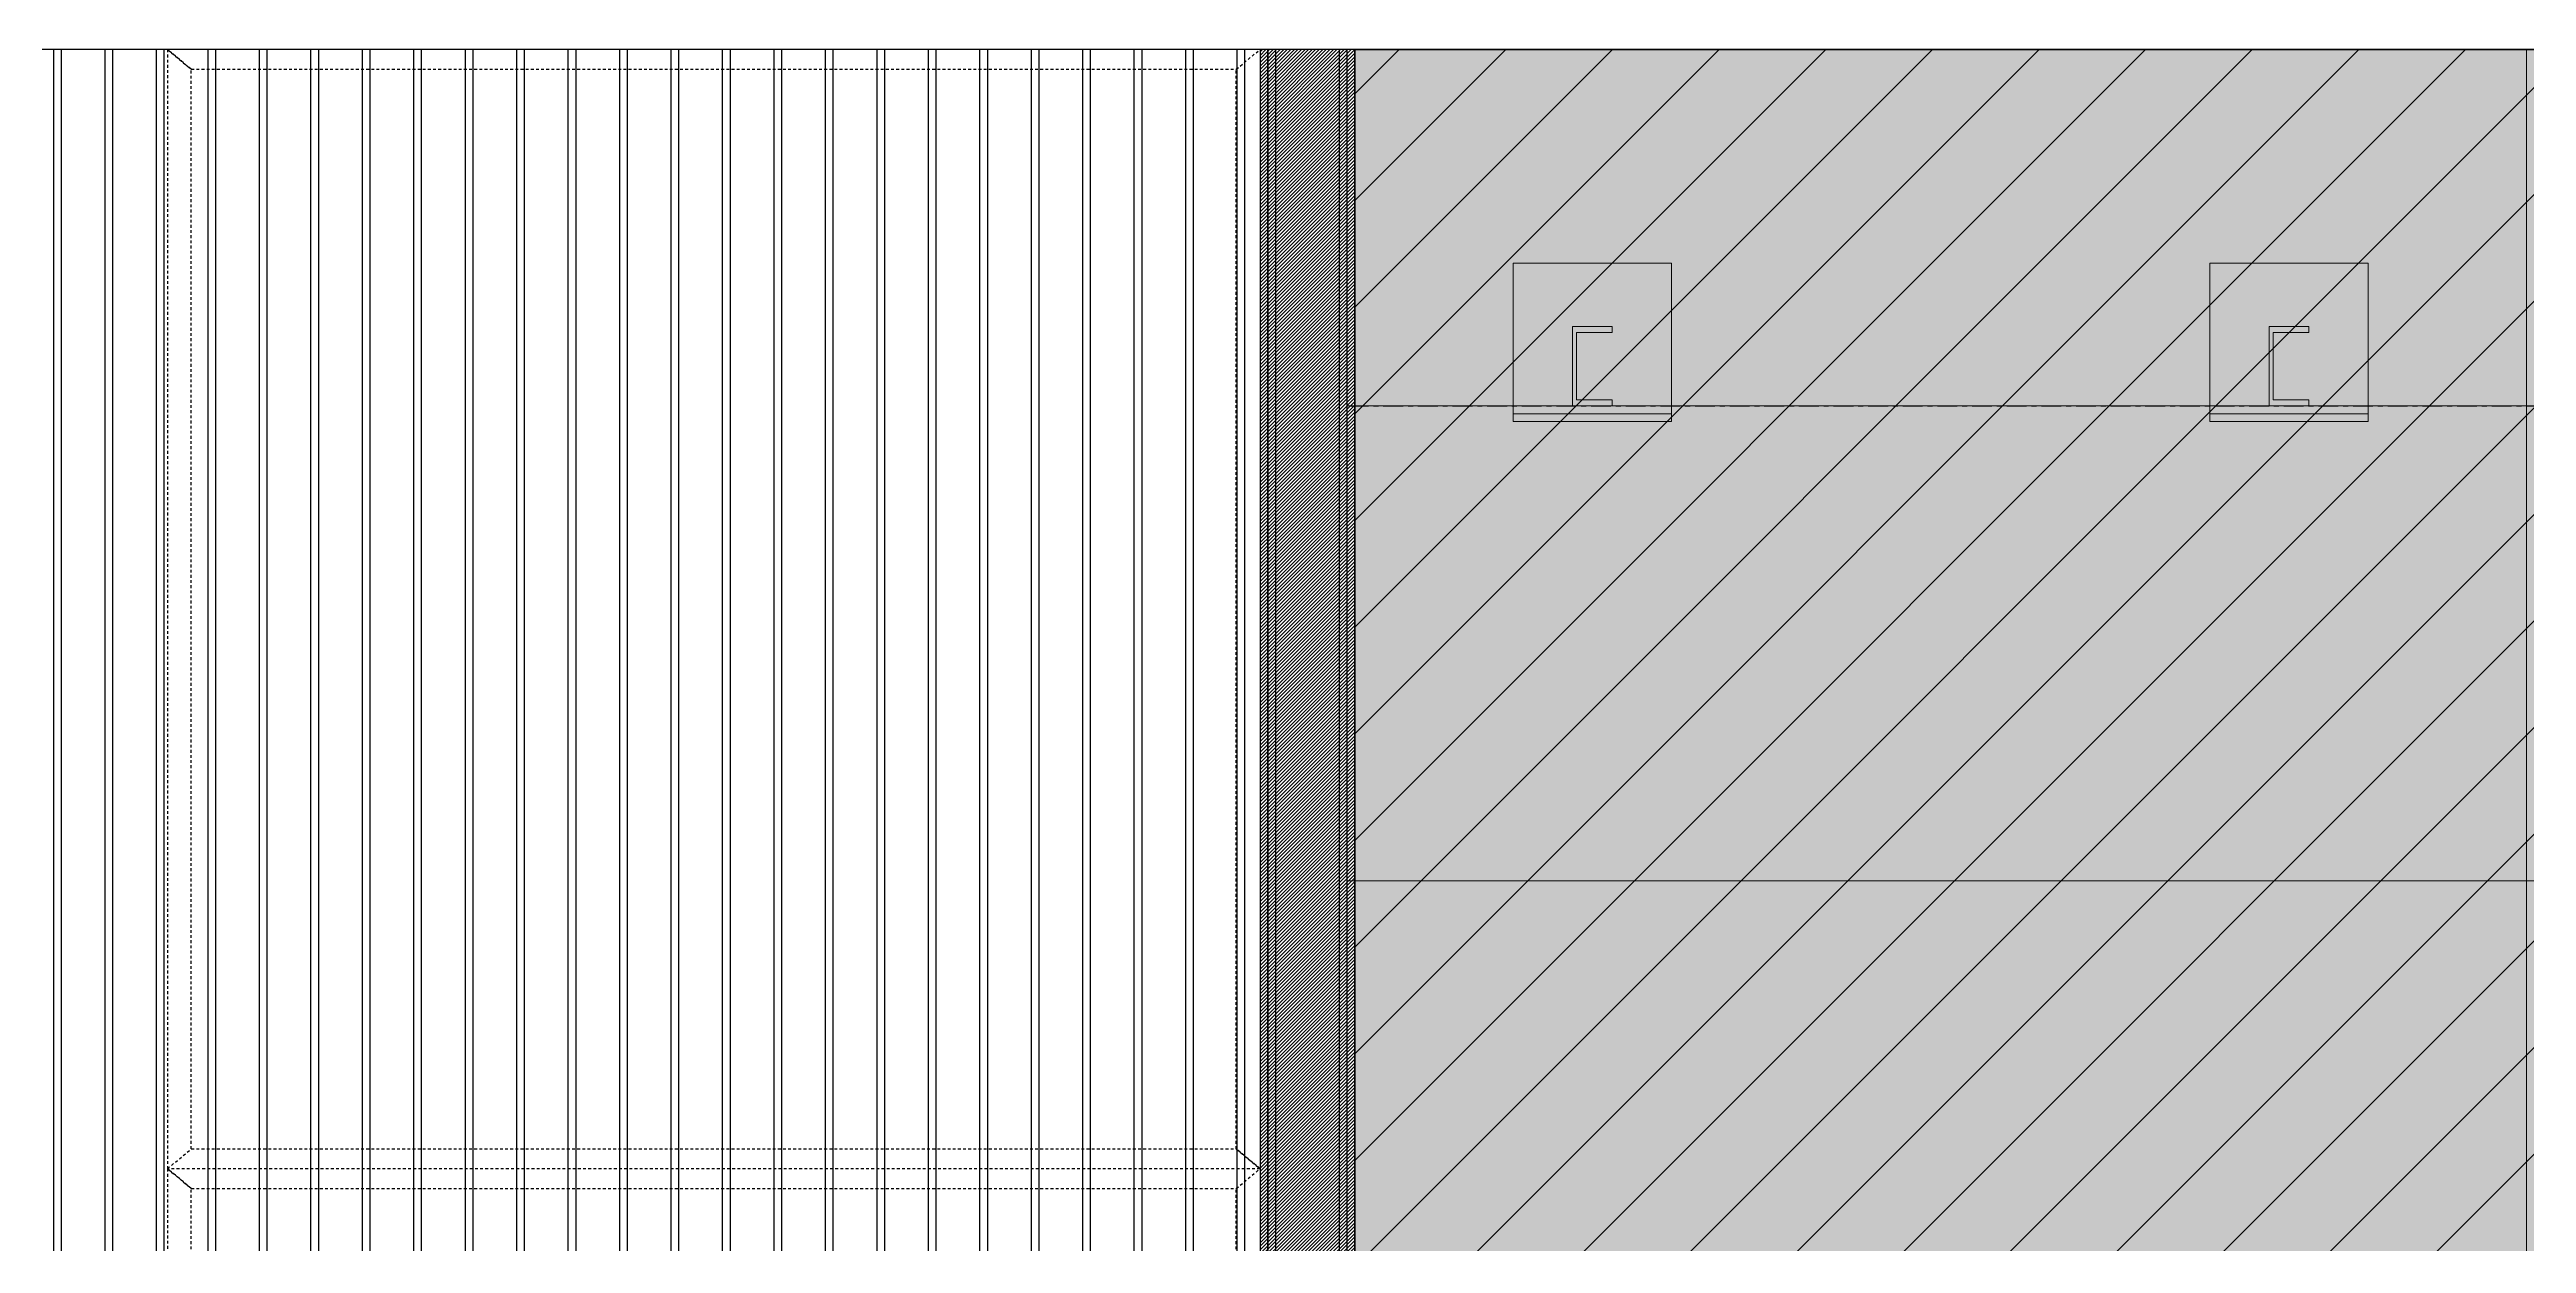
# Model space of a CAD drawing. Header units: millimetres. Extents: x 652937 to 1670132, y 1473552 to 2851037.
# Drawn here: x 827586 to 830714, y 1525432 to 1526940 of the extents above; entities that cross this region are included whole.
import ezdxf
from ezdxf.xclip import XClip

# ---------------------------------------------------------------- set-up
doc = ezdxf.new("R2010")
doc.units = ezdxf.units.MM
doc.header["$XCLIPFRAME"] = 0
for name, pattern in [('TA_GL_005.00000', [13.75, 5, -1.25, 1.25, -1.25, 5]), ('TA_HL_001.00000', [6.5, 3.55, -2.95]), ('XKITLINE00', [0]), ('XKITLINE02', [4, 2, -2])]:
    doc.linetypes.add(name, pattern=pattern)
doc.layers.get('Defpoints').update_dxf_attribs({"color": 255})
doc.layers.add('000 - 0_HIDE_OBJ_FRAMING_DEF_SUB', color=1, linetype='Continuous', plot=False)
for name, color, linetype in [('000 - 0_SYM_DWG_GRIDLINE_MAIN_COLOR_251', 251, 'Continuous'), ('000 - CONCRETE_COL_WIPEOUT_', 250, 'Continuous'), ('000 - CONCRETE_WALL_MAIN_COLOR_2', 1, 'Continuous'), ('000 - H A T C H', 9, 'Continuous'), ('010 - ASPG_EXTR_MAIN_COLOR_2', 2, 'Continuous'), ('010 - ASPG_EXTR_WIPEOUT_', 250, 'Continuous'), ('010 - ASPG_FRAMING_MAIN_COLOR_1', 3, 'Continuous'), ('010 - ASPG_FRAMING_SUB_COLOR_2', 1, 'Continuous'), ('010 - ASPG_FRAMING_SUB_COLOR_3', 251, 'Continuous'), ('S-DIM', 7, 'Continuous')]:
    doc.layers.add(name, color=color, linetype=linetype)
doc.layers.add('000_AREA_ASPG_AREA_HATCH_', color=7, linetype='Continuous', true_color=0xff8700, plot=False)
doc.layers.add('000_AREA_ASPG_AREA_MAIN_COLOR_1', color=7, linetype='Continuous', true_color=0xff8700, plot=False)
for name, color, linetype, lineweight in [('A-230-M_FLOOR', 2, 'Continuous', 25), ('Bolt', 7, 'Continuous', 0), ('Part', 2, 'Continuous', 0), ('Vertical Circulation', 7, 'Continuous', 9)]:
    doc.layers.add(name, color=color, linetype=linetype, lineweight=lineweight)
doc.styles.add('Arial', font='arial.ttf')
doc.styles.add('TA', font='', dxfattribs={"height": 4.5})
doc.styles.get('TA').set_extended_font_data('Cordia New')
doc.dimstyles.new('Dim 40 - Cen', dxfattribs={"dimscale": 0.04, "dimtxt": 3, "dimasz": 1, "dimexe": 0, "dimexo": 1, "dimgap": 1.5, "dimtad": 1, "dimdec": 0, "dimlfac": 1000, "dimzin": 1, "dimdsep": 46, "dimtxsty": 'Arial', "dimblk": 'CEN1', "dimcen": 0.09, "dimclrd": 1, "dimclre": 49, "dimclrt": 3, "dimadec": 0, "dimazin": 0, "dimtfac": 1, "dimtdec": 0, "dimtix": 1, "dimtofl": 0, "dimtmove": 2, "dimatfit": 3, "dimfxl": 1, "dimtfill": 1, "dimtolj": 1, "dimtzin": 0, "dimarcsym": 1})

# ---------------------------------------------------------------- blocks, each defined once
blk = doc.blocks.new('*U6164')
at = {"layer": '000 - 0_SYM_DWG_GRIDLINE_MAIN_COLOR_251', "linetype": 'ByBlock', "ltscale": 5}
blk.add_line((200, 0), (-30071, 0), dxfattribs=at)
at = {"style": 'TA', "flags": 1}
blk.add_attdef('LOCATION', (6, -6), '', height=4.5, rotation=270, dxfattribs=at)
blk = doc.blocks.new('W-1-PP18-ST_ENT3_REV02_20260413-044638_PP18_ENT3_ELE2-DIMS-2')
at = {"color": 6, "linetype": 'TA_GL_005.00000', "rotation": 180}
blk.add_blockref('*U6164', (-7244, 114420), dxfattribs=at)
blk = doc.blocks.new('GM_Louver Grill Vertical Z1 - Z Profile-V141-ENT 3 ELE-4 Sheet')
at = {"layer": '000 - 0_HIDE_OBJ_FRAMING_DEF_SUB'}
blk.add_line((187463.5, 105550), (187463.5, 114870), dxfattribs=at)
blk = doc.blocks.new('E4')
at = {"layer": '000 - 0_HIDE_OBJ_FRAMING_DEF_SUB'}
for p, q in [((-1557116.2, 105550), (-1557116.2, 114870)), ((-1556952.7, 114870), (-1556952.7, 105550)), ((-1557116.2, 114820), (-1556952.7, 114820))]:
    blk.add_line(p, q, dxfattribs=at)
for points in [[(-1557166.2, 114870), (-1558666.2, 114870), (-1558666.2, 105550), (-1557166.2, 105550)], [(-1557166.2, 114870), (-1556902.7, 114870), (-1556902.7, 105550), (-1557166.2, 105550)], [(-1557216.2, 114820), (-1558616.2, 114820), (-1558616.2, 105600), (-1557216.2, 105600)]]:
    blk.add_lwpolyline(points, close=True, dxfattribs=at)
at = {"layer": '000 - 0_HIDE_OBJ_FRAMING_DEF_SUB', "color": 8}
for p in [(-1745929.7, 0), (-1745854.7, 0), (-1745779.7, 0), (-1745704.7, 0), (-1745629.7, 0), (-1745554.7, 0), (-1745479.7, 0), (-1745404.7, 0), (-1745329.7, 0), (-1745254.7, 0), (-1745179.7, 0), (-1745104.7, 0), (-1745029.7, 0), (-1744954.7, 0), (-1744879.7, 0), (-1744804.7, 0), (-1744729.7, 0), (-1744521.7, 0), (-1744446.7, 0)]:
    blk.add_blockref('GM_Louver Grill Vertical Z1 - Z Profile-V141-ENT 3 ELE-4 Sheet', p, dxfattribs=at)
blk = doc.blocks.new('*A3534110')
at = {"layer": 'Part', "linetype": 'XKITLINE00', "lineweight": 0}
for p, q in [((616.947209, 162.330227), (616.947209, 162.430227)), ((616.947209, 162.430227), (619.147209, 162.430227)), ((619.147209, 162.330227), (619.147209, 162.430227)), ((619.147209, 162.430227), (619.147211, 162.430227)), ((619.147209, 162.330227), (616.947209, 162.330227)), ((619.147211, 162.330227), (619.147209, 162.330227))]:
    blk.add_line(p, q, dxfattribs=at)
at = {"layer": 'Part', "linetype": 'XKITLINE02', "lineweight": 0}
for p, q in [((616.947211, 162.330227), (616.947211, 162.430227)), ((619.147209, 162.430227), (619.147211, 162.430227)), ((619.147211, 162.330227), (619.147211, 162.430227)), ((619.147209, 162.330227), (619.147211, 162.330227))]:
    blk.add_line(p, q, dxfattribs=at)
blk = doc.blocks.new('*A3535111')
at = {"layer": 'Part', "linetype": 'XKITLINE00', "lineweight": 0}
for p, q in [((618.077209, 162.330227), (618.077209, 162.230227)), ((618.677209, 162.280227), (618.127209, 162.280227)), ((618.127209, 162.280227), (618.127209, 162.230227)), ((618.677209, 162.280227), (618.677209, 162.330227))]:
    blk.add_line(p, q, dxfattribs=at)
at = {"layer": 'Part', "linetype": 'XKITLINE02', "lineweight": 0}
for p, q in [((618.077209, 162.330227), (618.67721, 162.330227)), ((618.07721, 161.730227), (618.077209, 162.230227)), ((618.127209, 162.230227), (618.12721, 161.730227)), ((618.67721, 162.330227), (618.67721, 162.280227)), ((618.077209, 161.730227), (618.12721, 161.730227))]:
    blk.add_line(p, q, dxfattribs=at)
blk = doc.blocks.new('*A3537113')
at = {"layer": 'Bolt', "linetype": 'XKITLINE02', "lineweight": 0}
for p, q in [((618.07721, 162.100227), (618.01721, 162.100227)), ((618.12721, 162.200227), (618.07721, 162.200227)), ((618.20641, 162.030227), (617.77721, 162.030227)), ((618.07721, 161.960227), (618.01721, 161.960227)), ((618.12721, 161.860227), (618.07721, 161.860227))]:
    blk.add_line(p, q, dxfattribs=at)
blk = doc.blocks.new('*A3538114')
at = {"layer": 'Bolt'}
for points in [[(617.217, 162.43), (617.217, 162.33), (617.077, 162.33), (617.077, 162.43)], [(619.017, 162.43), (619.017, 162.33), (618.877, 162.33), (618.877, 162.43)]]:
    blk.add_hatch(color=256, dxfattribs=at).paths.add_polyline_path(points, flags=17)
at = {"layer": 'Bolt', "linetype": 'XKITLINE00', "lineweight": 0}
for p, q in [((617.077, 162.33), (617.077, 162.43)), ((617.147, 162.33), (617.147, 162.43)), ((617.217, 162.33), (617.217, 162.43)), ((618.877, 162.33), (618.877, 162.43)), ((618.947, 162.33), (618.947, 162.43)), ((619.017, 162.33), (619.017, 162.43))]:
    blk.add_line(p, q, dxfattribs=at)
blk = doc.blocks.new('15')
at = {"layer": 'Part', "linetype": 'XKITLINE00', "lineweight": 0}
blk.add_line((663593.6429, 1524508.0262), (663593.6429, 1524508.0262), dxfattribs=at)
at = {"layer": 'Part', "color": 253, "linetype": 'XKITLINE00', "lineweight": 0}
blk.add_lwpolyline([(663593.6429, 1524508.0262), (663593.6429, 1524504.6962), (663595.1229, 1524504.6962), (663595.1229, 1524508.0262)], close=True, dxfattribs=at)
blk = doc.blocks.new('*A3536112')
at = {"layer": 'Part', "linetype": 'XKITLINE00', "lineweight": 0}
for p, q in [((616.747209, 162.630227), (616.947209, 162.430227)), ((616.947209, 162.430227), (619.177211, 162.430227)), ((619.177209, 162.430227), (619.347209, 162.630227))]:
    blk.add_line(p, q, dxfattribs=at)
at = {"layer": 'Part', "linetype": 'XKITLINE02', "lineweight": 0}
for p, q in [((616.747209, 162.630227), (619.347211, 162.630227)), ((616.947211, 162.430227), (616.747211, 162.630227)), ((619.177211, 162.430227), (619.347211, 162.630227))]:
    blk.add_line(p, q, dxfattribs=at)
blk = doc.blocks.new('W-1-PP18-ST_ENT3_REV02_20260413-214324_PP18_ENT3_SE_ELE4-1')
at = {"layer": 'A-230-M_FLOOR', "color": 4, "lineweight": 9}
blk.add_lwpolyline([(4915, 103500), (4915, 114420), (5165, 114420), (5165, 103500)], dxfattribs=at)
at = {"layer": 'Part', "linetype": 'XKITLINE00', "lineweight": 0}
for p, q in [((-3835, 114420), (8200, 114420)), ((5165, 113820), (8200, 113820))]:
    blk.add_line(p, q, dxfattribs=at)
at = {"layer": 'Part', "linetype": 'XKITLINE02', "lineweight": 0}
for p, q in [((5462, 113780), (5462, 111760)), ((5462, 113780), (5462, 111760)), ((5468, 113780), (5468, 111760)), ((5468, 113780), (5468, 111760)), ((5515, 113780), (5515, 113780)), ((5515, 113780), (5515, 113780)), ((6260.7, 113780), (6260.7, 111760)), ((6260.7, 113780), (6260.7, 111760)), ((6266.7, 113780), (6266.7, 111760)), ((6266.7, 113780), (6266.7, 111760)), ((6313.7, 113780), (6313.7, 113780)), ((6313.7, 113780), (6313.7, 113780))]:
    blk.add_line(p, q, dxfattribs=at)
at = {"layer": 'Part', "linetype": 'XKITLINE00', "lineweight": 0}
for points in [[(5515, 111760), (5515, 113780), (5415, 113780), (5415, 111760)], [(6313.7, 111760), (6313.7, 113780), (6213.7, 113780), (6213.7, 111760)]]:
    blk.add_lwpolyline(points, close=True, dxfattribs=at)
blk.add_blockref('E4', (1563456.2, 0))
at = {"lineweight": 0, "xscale": 100, "yscale": 100, "zscale": 100}
for name, p in [('*A3536112', (-56341.2, 97557)), ('*A3534110', (-56339.7, 97557)), ('*A3538114', (-56339.7, 97557)), ('*A3536112', (-55542.5, 97557)), ('*A3534110', (-55541, 97557)), ('*A3538114', (-55541, 97557)), ('*A3537113', (-56339.7, 97557)), ('*A3535111', (-56339.7, 97557)), ('*A3537113', (-55541, 97557)), ('*A3535111', (-55541, 97557))]:
    blk.add_blockref(name, p, dxfattribs=at)
at = {"layer": 'Vertical Circulation', "color": 4, "xscale": 1000, "yscale": 1000, "zscale": 1000}
blk.add_blockref('15', (-663587079.2, -1524393156.2), dxfattribs=at)
blk = doc.blocks.new('*A40314555')
at = {"layer": 'Part', "linetype": 'XKITLINE00', "lineweight": 0}
for p, q in [((51.765316, -62.370099), (44.365166, -62.370099)), ((44.365166, -79.020099), (44.365166, -62.370099)), ((51.765166, -62.370099), (51.765316, -62.370099)), ((51.765166, -79.020099), (51.765166, -62.370099)), ((51.765316, -62.370099), (51.765316, -79.020099))]:
    blk.add_line(p, q, dxfattribs=at)
at = {"layer": 'Part', "linetype": 'XKITLINE02', "lineweight": 0}
blk.add_line((44.365316, -79.020099), (44.365316, -62.370099), dxfattribs=at)
blk = doc.blocks.new('*A44785002')
at = {"layer": 'Part', "linetype": 'XKITLINE00', "lineweight": 0}
for p, q in [((-7.628107, -64.620099), (44.365166, -64.620099)), ((-7.628107, -67.620099), (44.365166, -67.620099))]:
    blk.add_line(p, q, dxfattribs=at)
at = {"layer": 'Part', "linetype": 'XKITLINE02', "lineweight": 0}
for p, q in [((44.365166, -64.620099), (51.765341, -64.620099)), ((44.365166, -67.620099), (51.765341, -67.620099))]:
    blk.add_line(p, q, dxfattribs=at)
blk = doc.blocks.new('*A45055029')
at = {"layer": 'Part', "linetype": 'XKITLINE00', "lineweight": 0}
for p, q in [((38.317008, -67.770099), (38.317008, -67.720099)), ((38.317008, -67.720099), (39.417008, -67.720099)), ((39.417008, -67.770099), (39.417008, -67.720099)), ((39.417118, -67.770099), (39.417118, -67.720099)), ((38.317008, -67.770099), (39.417118, -67.770099))]:
    blk.add_line(p, q, dxfattribs=at)
at = {"layer": 'Part', "linetype": 'XKITLINE02', "lineweight": 0}
for p, q in [((38.317118, -67.770099), (38.317118, -67.720099)), ((39.417118, -67.720099), (39.417008, -67.720099)), ((39.417008, -67.720099), (39.417118, -67.720099))]:
    blk.add_line(p, q, dxfattribs=at)
blk = doc.blocks.new('*A45065030')
at = {"layer": 'Part', "linetype": 'XKITLINE00', "lineweight": 0}
for p, q in [((38.216988, -67.620099), (38.317008, -67.720099)), ((38.317008, -67.720099), (39.417008, -67.720099)), ((39.516988, -67.620099), (39.417008, -67.720099)), ((39.417118, -67.720099), (39.517138, -67.620099))]:
    blk.add_line(p, q, dxfattribs=at)
at = {"layer": 'Part', "linetype": 'XKITLINE02', "lineweight": 0}
for p, q in [((38.217138, -67.620099), (38.216988, -67.620099)), ((38.216988, -67.620099), (39.517138, -67.620099)), ((38.317118, -67.720099), (38.217138, -67.620099)), ((39.417008, -67.720099), (39.417118, -67.720099)), ((39.417008, -67.720099), (39.417118, -67.720099))]:
    blk.add_line(p, q, dxfattribs=at)
blk = doc.blocks.new('*A45075031')
at = {"layer": 'Part', "linetype": 'XKITLINE00', "lineweight": 0}
for p, q in [((38.882033, -67.770099), (38.882033, -67.820099)), ((38.907033, -67.795099), (38.907033, -67.820099)), ((38.907033, -67.795099), (39.182033, -67.795099)), ((38.907093, -67.795099), (38.907093, -67.820099)), ((39.182033, -67.795099), (39.182033, -67.770099)), ((39.182093, -67.795099), (39.182093, -67.770099))]:
    blk.add_line(p, q, dxfattribs=at)
at = {"layer": 'Part', "linetype": 'XKITLINE02', "lineweight": 0}
for p, q in [((38.882033, -67.770099), (39.182093, -67.770099)), ((38.882033, -67.820099), (38.882033, -68.070099)), ((38.882093, -68.070099), (38.882093, -67.770099)), ((38.907033, -67.820099), (38.907033, -68.070099)), ((38.907093, -67.820099), (38.907093, -68.070099)), ((39.182093, -67.795099), (39.182033, -67.795099)), ((39.182033, -67.795099), (39.182093, -67.795099)), ((38.882033, -68.070099), (38.907093, -68.070099))]:
    blk.add_line(p, q, dxfattribs=at)
blk = doc.blocks.new('*A45085032')
at = {"layer": 'Bolt', "linetype": 'XKITLINE02', "lineweight": 0}
for p, q in [((38.812463, -67.945099), (39.027063, -67.945099)), ((38.852056, -67.910099), (38.882056, -67.910099)), ((38.85207, -67.980099), (38.88207, -67.980099)), ((38.882043, -67.910099), (38.907043, -67.910099)), ((38.882082, -67.980099), (38.907082, -67.980099))]:
    blk.add_line(p, q, dxfattribs=at)
blk = doc.blocks.new('*A45095033')
at = {"layer": 'Bolt'}
for points in [[(38.432, -67.77), (38.432, -67.72), (38.502, -67.72), (38.502, -67.77)], [(39.232, -67.77), (39.232, -67.72), (39.302, -67.72), (39.302, -67.77)]]:
    blk.add_hatch(color=256, dxfattribs=at).paths.add_polyline_path(points, flags=17)
at = {"layer": 'Bolt', "linetype": 'XKITLINE00', "lineweight": 0}
for p, q in [((38.432, -67.72), (38.432, -67.77)), ((38.467, -67.72), (38.467, -67.77)), ((38.502, -67.72), (38.502, -67.77)), ((39.232, -67.72), (39.232, -67.77)), ((39.267, -67.72), (39.267, -67.77)), ((39.302, -67.72), (39.302, -67.77))]:
    blk.add_line(p, q, dxfattribs=at)
blk = doc.blocks.new('*A45105034')
at = {"layer": 'Part', "linetype": 'XKITLINE00', "lineweight": 0}
for p, q in [((42.315526, -67.770099), (42.315526, -67.720099)), ((42.315526, -67.720099), (43.415526, -67.720099)), ((43.415526, -67.770099), (43.415526, -67.720099)), ((43.415636, -67.770099), (43.415636, -67.720099)), ((42.315526, -67.770099), (43.415636, -67.770099))]:
    blk.add_line(p, q, dxfattribs=at)
at = {"layer": 'Part', "linetype": 'XKITLINE02', "lineweight": 0}
for p, q in [((42.315636, -67.770099), (42.315636, -67.720099)), ((43.415636, -67.720099), (43.415526, -67.720099)), ((43.415526, -67.720099), (43.415636, -67.720099))]:
    blk.add_line(p, q, dxfattribs=at)
blk = doc.blocks.new('*A45115035')
at = {"layer": 'Part', "linetype": 'XKITLINE00', "lineweight": 0}
for p, q in [((42.215506, -67.620099), (42.315526, -67.720099)), ((42.315526, -67.720099), (43.415526, -67.720099)), ((43.515506, -67.620099), (43.415526, -67.720099)), ((43.415636, -67.720099), (43.515656, -67.620099))]:
    blk.add_line(p, q, dxfattribs=at)
at = {"layer": 'Part', "linetype": 'XKITLINE02', "lineweight": 0}
for p, q in [((42.215656, -67.620099), (42.215506, -67.620099)), ((42.215506, -67.620099), (43.515656, -67.620099)), ((42.315636, -67.720099), (42.215656, -67.620099)), ((43.415526, -67.720099), (43.415636, -67.720099)), ((43.415526, -67.720099), (43.415636, -67.720099))]:
    blk.add_line(p, q, dxfattribs=at)
blk = doc.blocks.new('*A45125036')
at = {"layer": 'Part', "linetype": 'XKITLINE00', "lineweight": 0}
for p, q in [((42.880551, -67.770099), (42.880551, -67.820099)), ((42.905551, -67.795099), (42.905551, -67.820099)), ((42.905551, -67.795099), (43.180551, -67.795099)), ((42.905611, -67.795099), (42.905611, -67.820099)), ((43.180551, -67.795099), (43.180551, -67.770099)), ((43.180611, -67.795099), (43.180611, -67.770099))]:
    blk.add_line(p, q, dxfattribs=at)
at = {"layer": 'Part', "linetype": 'XKITLINE02', "lineweight": 0}
for p, q in [((42.880551, -67.770099), (43.180611, -67.770099)), ((42.880551, -67.820099), (42.880551, -68.070099)), ((42.880611, -68.070099), (42.880611, -67.770099)), ((42.905551, -67.820099), (42.905551, -68.070099)), ((42.905611, -67.820099), (42.905611, -68.070099)), ((43.180611, -67.795099), (43.180551, -67.795099)), ((43.180551, -67.795099), (43.180611, -67.795099)), ((42.880551, -68.070099), (42.905611, -68.070099))]:
    blk.add_line(p, q, dxfattribs=at)
blk = doc.blocks.new('*A45135037')
at = {"layer": 'Bolt', "linetype": 'XKITLINE02', "lineweight": 0}
for p, q in [((42.810981, -67.945099), (43.025581, -67.945099)), ((42.850574, -67.910099), (42.880574, -67.910099)), ((42.850588, -67.980099), (42.880588, -67.980099)), ((42.880561, -67.910099), (42.905561, -67.910099)), ((42.880601, -67.980099), (42.905601, -67.980099))]:
    blk.add_line(p, q, dxfattribs=at)
blk = doc.blocks.new('*A45145038')
at = {"layer": 'Bolt'}
for points in [[(42.431, -67.77), (42.431, -67.72), (42.501, -67.72), (42.501, -67.77)], [(43.231, -67.77), (43.231, -67.72), (43.301, -67.72), (43.301, -67.77)]]:
    blk.add_hatch(color=256, dxfattribs=at).paths.add_polyline_path(points, flags=17)
at = {"layer": 'Bolt', "linetype": 'XKITLINE00', "lineweight": 0}
for p, q in [((42.431, -67.72), (42.431, -67.77)), ((42.466, -67.72), (42.466, -67.77)), ((42.501, -67.72), (42.501, -67.77)), ((43.231, -67.72), (43.231, -67.77)), ((43.266, -67.72), (43.266, -67.77)), ((43.301, -67.72), (43.301, -67.77))]:
    blk.add_line(p, q, dxfattribs=at)
blk = doc.blocks.new('*A45235047')
at = {"layer": 'Part', "linetype": 'XKITLINE00', "lineweight": 0}
for p, q in [((36.121892, -83.220099), (36.121892, -64.620099)), ((36.121892, -64.620099), (37.371892, -64.620099)), ((37.371892, -83.220099), (37.371892, -64.620099)), ((37.372292, -67.620099), (37.372292, -78.070099))]:
    blk.add_line(p, q, dxfattribs=at)
at = {"layer": 'Part', "linetype": 'XKITLINE02', "lineweight": 0}
for p, q in [((36.122292, -83.220099), (36.122292, -64.620099)), ((37.371892, -64.620099), (37.372292, -64.620099)), ((37.371892, -64.620099), (37.372292, -64.620099)), ((37.372292, -64.620099), (37.372292, -67.620099))]:
    blk.add_line(p, q, dxfattribs=at)
blk = doc.blocks.new('*A45715095')
at = {"layer": 'Part', "linetype": 'XKITLINE02', "lineweight": 0}
for p, q in [((46.36561, -64.620099), (45.36541, -64.620099)), ((45.36541, -64.670099), (45.36541, -64.620099)), ((46.36561, -64.670099), (45.36541, -64.670099)), ((45.36561, -64.670099), (45.36561, -64.620099)), ((46.36541, -64.620099), (46.36561, -64.620099)), ((46.36541, -64.670099), (46.36541, -64.620099)), ((46.36561, -64.670099), (46.36541, -64.670099)), ((46.36561, -64.620099), (46.36561, -64.670099))]:
    blk.add_line(p, q, dxfattribs=at)
blk = doc.blocks.new('*A45725096')
at = {"layer": 'Part', "linetype": 'XKITLINE02', "lineweight": 0}
for p, q in [((50.76561, -64.620099), (49.765409, -64.620099)), ((49.765409, -64.670099), (49.765409, -64.620099)), ((50.76561, -64.670099), (49.765409, -64.670099)), ((49.76561, -64.670099), (49.76561, -64.620099)), ((50.765409, -64.620099), (50.76561, -64.620099)), ((50.765409, -64.670099), (50.765409, -64.620099)), ((50.76561, -64.670099), (50.765409, -64.670099)), ((50.76561, -64.620099), (50.76561, -64.670099))]:
    blk.add_line(p, q, dxfattribs=at)
blk = doc.blocks.new('*A45735097')
at = {"layer": 'Part', "linetype": 'XKITLINE02', "lineweight": 0}
for p, q in [((46.365372, -63.720099), (45.36536, -63.720099)), ((45.36536, -63.720099), (45.36536, -64.720099)), ((45.365372, -64.720099), (45.365372, -63.720099)), ((46.36536, -64.720099), (46.36536, -63.720099)), ((46.365372, -64.720099), (46.365372, -63.720099)), ((45.36536, -64.720099), (46.365372, -64.720099))]:
    blk.add_line(p, q, dxfattribs=at)
blk = doc.blocks.new('*A45745098')
at = {"layer": 'Part', "linetype": 'XKITLINE02', "lineweight": 0}
for p, q in [((50.765372, -63.720099), (49.76536, -63.720099)), ((49.76536, -63.720099), (49.76536, -64.720099)), ((49.765372, -64.720099), (49.765372, -63.720099)), ((50.76536, -64.720099), (50.76536, -63.720099)), ((50.765372, -64.720099), (50.765372, -63.720099)), ((49.76536, -64.720099), (50.765372, -64.720099))]:
    blk.add_line(p, q, dxfattribs=at)
blk = doc.blocks.new('*A45755099')
at = {"layer": 'Part', "linetype": 'XKITLINE02', "lineweight": 0}
for p, q in [((45.740387, -64.120099), (45.990528, -64.120099)), ((45.740387, -64.620099), (45.740387, -64.120099)), ((45.740528, -64.620099), (45.740528, -64.120099)), ((45.990387, -64.157599), (45.990387, -64.120099)), ((45.990528, -64.120099), (45.990528, -64.157599)), ((45.990528, -64.157599), (45.765387, -64.157599)), ((45.765387, -64.582599), (45.765387, -64.157599)), ((45.765528, -64.582599), (45.765528, -64.157599)), ((45.765387, -64.582599), (45.990528, -64.582599)), ((45.990387, -64.620099), (45.990387, -64.582599)), ((45.990528, -64.582599), (45.990528, -64.620099)), ((45.990528, -64.620099), (45.740387, -64.620099))]:
    blk.add_line(p, q, dxfattribs=at)
blk = doc.blocks.new('*A45765100')
at = {"layer": 'Part', "linetype": 'XKITLINE02', "lineweight": 0}
for p, q in [((50.140387, -64.120099), (50.390528, -64.120099)), ((50.140387, -64.620099), (50.140387, -64.120099)), ((50.140528, -64.620099), (50.140528, -64.120099)), ((50.390387, -64.157599), (50.390387, -64.120099)), ((50.390528, -64.120099), (50.390528, -64.157599)), ((50.390528, -64.157599), (50.165387, -64.157599)), ((50.165387, -64.582599), (50.165387, -64.157599)), ((50.165528, -64.582599), (50.165528, -64.157599)), ((50.165387, -64.582599), (50.390528, -64.582599)), ((50.390387, -64.620099), (50.390387, -64.582599)), ((50.390528, -64.582599), (50.390528, -64.620099)), ((50.390528, -64.620099), (50.140387, -64.620099))]:
    blk.add_line(p, q, dxfattribs=at)
blk = doc.blocks.new('*A45775101')
at = {"layer": 'Part', "linetype": 'XKITLINE00', "lineweight": 0}
for p, q in [((38.617013, -67.820099), (38.617021, -67.820099)), ((38.617013, -67.820099), (38.617013, -71.470099)), ((38.617013, -67.820099), (39.117021, -67.820099)), ((39.117013, -67.820099), (39.117013, -71.470099)), ((39.117105, -67.820099), (39.117105, -71.470099)), ((39.117113, -67.820099), (39.117105, -67.820099)), ((39.117013, -71.795099), (39.117013, -77.870099)), ((39.117105, -71.795099), (39.117105, -77.870099)), ((38.617013, -71.825099), (38.617013, -77.870099)), ((38.617013, -77.870099), (38.617021, -77.870099)), ((38.617013, -77.870099), (39.117021, -77.870099)), ((39.117105, -77.870099), (39.117113, -77.870099))]:
    blk.add_line(p, q, dxfattribs=at)
at = {"layer": 'Part', "linetype": 'XKITLINE02', "lineweight": 0}
for p, q in [((38.617021, -67.820099), (38.617021, -77.870099)), ((38.617105, -77.870099), (38.617105, -67.820099)), ((38.617105, -67.820099), (38.617113, -67.820099)), ((38.617113, -77.870099), (38.617113, -67.820099)), ((38.852021, -67.820099), (38.852021, -77.870099)), ((38.852105, -67.820099), (38.852105, -77.870099)), ((38.882021, -67.820099), (38.882021, -77.870099)), ((38.882105, -67.820099), (38.882105, -77.870099)), ((39.117021, -67.820099), (39.117021, -77.870099)), ((39.117021, -67.820099), (39.117105, -67.820099)), ((39.117021, -67.820099), (39.117113, -67.820099)), ((39.117113, -77.870099), (39.117113, -67.820099)), ((38.617013, -71.470099), (38.617013, -71.825099)), ((39.117013, -71.470099), (39.117013, -71.795099)), ((39.117105, -71.470099), (39.117105, -71.795099)), ((38.617113, -77.870099), (38.617105, -77.870099)), ((39.117021, -77.870099), (39.117105, -77.870099)), ((39.117021, -77.870099), (39.117113, -77.870099))]:
    blk.add_line(p, q, dxfattribs=at)
blk = doc.blocks.new('*A45785102')
at = {"layer": 'Part', "linetype": 'XKITLINE00', "lineweight": 0}
for p, q in [((42.615531, -67.820099), (42.615539, -67.820099)), ((42.615531, -67.820099), (42.615531, -71.470099)), ((42.615531, -67.820099), (43.115539, -67.820099)), ((43.115531, -67.820099), (43.115531, -71.470099)), ((43.115623, -67.820099), (43.115623, -71.470099)), ((43.115631, -67.820099), (43.115623, -67.820099)), ((43.115531, -71.795099), (43.115531, -77.870099)), ((43.115623, -71.795099), (43.115623, -77.870099)), ((42.615531, -71.825099), (42.615531, -77.870099)), ((42.615531, -77.870099), (42.615539, -77.870099)), ((42.615531, -77.870099), (43.115539, -77.870099)), ((43.115623, -77.870099), (43.115631, -77.870099))]:
    blk.add_line(p, q, dxfattribs=at)
at = {"layer": 'Part', "linetype": 'XKITLINE02', "lineweight": 0}
for p, q in [((42.615539, -67.820099), (42.615539, -77.870099)), ((42.615623, -77.870099), (42.615623, -67.820099)), ((42.615623, -67.820099), (42.615631, -67.820099)), ((42.615631, -77.870099), (42.615631, -67.820099)), ((42.850539, -67.820099), (42.850539, -77.870099)), ((42.850623, -67.820099), (42.850623, -77.870099)), ((42.880539, -67.820099), (42.880539, -77.870099)), ((42.880623, -67.820099), (42.880623, -77.870099)), ((43.115539, -67.820099), (43.115539, -77.870099)), ((43.115539, -67.820099), (43.115623, -67.820099)), ((43.115539, -67.820099), (43.115631, -67.820099)), ((43.115631, -77.870099), (43.115631, -67.820099)), ((42.615531, -71.470099), (42.615531, -71.825099)), ((43.115531, -71.470099), (43.115531, -71.795099)), ((43.115623, -71.470099), (43.115623, -71.795099)), ((42.615631, -77.870099), (42.615623, -77.870099)), ((43.115539, -77.870099), (43.115623, -77.870099)), ((43.115539, -77.870099), (43.115631, -77.870099))]:
    blk.add_line(p, q, dxfattribs=at)
blk = doc.blocks.new('CEN1')
at = {"color": 1}
for p, q in [((1.5, 0), (-1.5, 0)), ((0, 1.5), (0, -1.5))]:
    blk.add_line(p, q, dxfattribs=at)
at = {"color": 3}
blk.add_circle((0, 0), 0.75, dxfattribs=at)
blk = doc.blocks.new('*D6708')
at = {"layer": 'Defpoints', "color": 0, "transparency": 16777216}
for p in [(4915.1, 114125.9), (4565, 114043.4), (4915.1, 114043.4)]:
    blk.add_point(p, dxfattribs=at)
at = {"layer": 'S-DIM', "color": 49, "lineweight": -2, "transparency": 16777216}
for p, q in [((4565, 114043.4), (4565, 114125.9)), ((4915.1, 114043.4), (4915.1, 114125.9))]:
    blk.add_line(p, q, dxfattribs=at)
at = {"layer": 'S-DIM', "color": 1, "lineweight": -2, "transparency": 16777216}
blk.add_line((4565.1, 114125.9), (4915, 114125.9), dxfattribs=at)
at = {"layer": 'S-DIM', "color": 1, "lineweight": -2, "transparency": 16777216, "xscale": 0.04, "yscale": 0.04, "zscale": 0.04, "rotation": 180}
blk.add_blockref('CEN1', (4565, 114125.9), dxfattribs=at)
at = {"layer": 'S-DIM', "color": 1, "lineweight": -2, "transparency": 16777216, "xscale": 0.04, "yscale": 0.04, "zscale": 0.04}
blk.add_blockref('CEN1', (4915.1, 114125.9), dxfattribs=at)
at = {"layer": 'S-DIM', "color": 3, "transparency": 16777216, "insert": (4740.1, 114126), "char_height": 0.12, "attachment_point": 5, "style": 'Arial', "bg_fill": 3, "box_fill_scale": 1.1, "bg_fill_color": 256, "bg_fill_true_color": 13158600, "bg_fill_transparency": 0}
blk.add_mtext('\\A1;350055', dxfattribs=at)
blk = doc.blocks.new('*D6709')
at = {"layer": 'Defpoints', "color": 0, "transparency": 16777216}
for p in [(5165.1, 114107.1), (5165.1, 114013.3), (5464, 114013.3)]:
    blk.add_point(p, dxfattribs=at)
at = {"layer": 'S-DIM', "color": 49, "lineweight": -2, "transparency": 16777216}
for p, q in [((5165.1, 114013.4), (5165.1, 114107.1)), ((5464, 114013.4), (5464, 114107.1))]:
    blk.add_line(p, q, dxfattribs=at)
at = {"layer": 'S-DIM', "color": 1, "lineweight": -2, "transparency": 16777216}
blk.add_line((5464, 114107.1), (5165.1, 114107.1), dxfattribs=at)
at = {"layer": 'S-DIM', "color": 1, "lineweight": -2, "transparency": 16777216, "xscale": 0.04, "yscale": 0.04, "zscale": 0.04, "rotation": 180}
blk.add_blockref('CEN1', (5165.1, 114107.1), dxfattribs=at)
at = {"layer": 'S-DIM', "color": 1, "lineweight": -2, "transparency": 16777216, "xscale": 0.04, "yscale": 0.04, "zscale": 0.04}
blk.add_blockref('CEN1', (5464, 114107.1), dxfattribs=at)
at = {"layer": 'S-DIM', "color": 3, "transparency": 16777216, "insert": (5314.6, 114107.2), "char_height": 0.12, "attachment_point": 5, "style": 'Arial', "bg_fill": 3, "box_fill_scale": 1.1, "bg_fill_color": 256, "bg_fill_true_color": 13158600, "bg_fill_transparency": 0}
blk.add_mtext('\\A1;298943', dxfattribs=at)
blk = doc.blocks.new('*U7583')
blk.add_wipeout([(3262.6, -11470), (3262.6, -12310), (3000, -12310), (3000, -8620), (0, -8620), (0, 0), (7480, 0), (7480, -9340), (13872, -9340), (13872, -12310), (4562.6, -12310), (4562.6, -11470)])
at = {"layer": '000 - H A T C H'}
h = blk.add_hatch(dxfattribs=at)
h.set_pattern_fill('AR-CONC', color=8, scale=0.05)
h.paths.add_polyline_path([(7480, 0), (0, 0), (0, -8620), (3000, -8620), (3000, -12310), (3262.6, -12310), (3262.6, -11470), (4562.6, -11470), (4562.6, -12310), (13872, -12310), (13872, -9340), (7480, -9340)])
at = {"layer": '000 - CONCRETE_COL_WIPEOUT_', "color": 0}
blk.add_lwpolyline([(3262.6, -11470), (3262.6, -12310), (3000, -12310), (3000, -8620), (0, -8620), (0, 0), (7480, 0), (7480, -9340), (13872, -9340), (13872, -12310), (4562.6, -12310), (4562.6, -11470)], close=True, dxfattribs=at)
blk = doc.blocks.new('A$Ccc5d2e7b')
at = {"layer": '000 - CONCRETE_WALL_MAIN_COLOR_2'}
blk.add_blockref('*U7583', (0, 0), dxfattribs=at)
at = {"layer": '000 - H A T C H'}
h = blk.add_hatch(dxfattribs=at)
h.set_pattern_fill('ANSI31', color=1, scale=30)
h.set_pattern_definition([(45, (-88709.82, -145266.49), (-67.35192, 67.35192), [])])
h.paths.add_polyline_path([(4562.6, -11470), (4562.6, -12310), (13872, -12310), (13872, -9340), (7480, -9340), (7480, 0), (0, 0), (0, -8620), (3000, -8620), (3000, -12310), (3262.6, -12310), (3262.6, -11470)])
at = {"color": 6}
blk.add_lwpolyline([(0, 0), (0, -8620), (3000, -8620), (3000, -12310), (3262.7, -12310), (3262.6, -11470), (4562.6, -11470), (4562.6, -12310), (13872, -12310), (13872, -9340), (7480, -9340), (7480, 0)], close=True, dxfattribs=at)
blk = doc.blocks.new('*U6719')
blk.add_wipeout([(50, 0), (1664, 0), (1664, 8482), (50, 8482)]).dxf.layer = '010 - ASPG_EXTR_WIPEOUT_'
at = {"layer": '010 - ASPG_EXTR_MAIN_COLOR_2'}
for points in [[(129.8, 0), (140, 0), (140, 8482), (129.8, 8482)], [(194.8, 0), (205, 0), (205, 8482), (194.8, 8482)], [(259.8, 0), (270, 0), (270, 8482), (259.8, 8482)], [(324.8, 0), (335, 0), (335, 8482), (324.8, 8482)], [(389.8, 0), (400, 0), (400, 8482), (389.8, 8482)], [(454.8, 0), (465, 0), (465, 8482), (454.8, 8482)], [(519.8, 0), (530, 0), (530, 8482), (519.8, 8482)], [(584.8, 0), (595, 0), (595, 8482), (584.8, 8482)], [(649.8, 0), (660, 0), (660, 8482), (649.8, 8482)], [(714.8, 0), (725, 0), (725, 8482), (714.8, 8482)], [(779.8, 0), (790, 0), (790, 8482), (779.8, 8482)], [(844.8, 0), (855, 0), (855, 8482), (844.8, 8482)], [(909.8, 0), (920, 0), (920, 8482), (909.8, 8482)], [(974.8, 0), (985, 0), (985, 8482), (974.8, 8482)], [(1039.8, 0), (1050, 0), (1050, 8482), (1039.8, 8482)], [(1104.8, 0), (1115, 0), (1115, 8482), (1104.8, 8482)], [(1169.8, 0), (1180, 0), (1180, 8482), (1169.8, 8482)], [(1234.8, 0), (1245, 0), (1245, 8482), (1234.8, 8482)], [(1299.8, 0), (1310, 0), (1310, 8482), (1299.8, 8482)], [(1364.8, 0), (1375, 0), (1375, 8482), (1364.8, 8482)], [(1429.8, 0), (1440, 0), (1440, 8482), (1429.8, 8482)], [(1494.8, 0), (1505, 0), (1505, 8482), (1494.8, 8482)], [(1559.8, 0), (1570, 0), (1570, 8482), (1559.8, 8482)], [(1624.8, 0), (1635, 0), (1635, 8482), (1624.8, 8482)]]:
    blk.add_lwpolyline(points, close=True, dxfattribs=at)
at = {"layer": '010 - ASPG_FRAMING_SUB_COLOR_2'}
blk.add_lwpolyline([(50, 0), (1664, 0), (1664, 8482), (50, 8482)], close=True, dxfattribs=at)
blk.add_wipeout([(1664, 0), (1764, 0), (1764, 8482), (1664, 8482)]).dxf.layer = '010 - ASPG_EXTR_WIPEOUT_'
at = {"layer": '010 - ASPG_FRAMING_MAIN_COLOR_1'}
for points in [[(1664, 0), (1674, 0), (1674, 8482), (1664, 8482)], [(1754, 0), (1764, 0), (1764, 8482), (1754, 8482)]]:
    blk.add_lwpolyline(points, close=True, dxfattribs=at)
at = {"layer": '010 - ASPG_FRAMING_SUB_COLOR_2'}
blk.add_lwpolyline([(1664, 0), (1764, 0), (1764, 8482), (1664, 8482)], close=True, dxfattribs=at)
blk = doc.blocks.new('*U8802')
at = {"layer": '010 - ASPG_FRAMING_SUB_COLOR_3', "linetype": 'ByBlock'}
for points in [[(0, 0), (0, 1380), (25, 1350), (25, 30), (0, 0)], [(1413.7, 1380), (0, 1380), (25, 1350), (1388.7, 1350)], [(1413.7, 0), (1413.7, 1380), (1388.7, 1350), (1388.7, 30), (1413.7, 0)], [(25, 30), (1388.7, 30), (1413.7, 0), (0, 0), (25, 30)]]:
    blk.add_lwpolyline(points, close=True, dxfattribs=at)
blk = doc.blocks.new('*U8821')
at = {"layer": '000_AREA_ASPG_AREA_HATCH_', "transparency": 33554539}
h = blk.add_hatch(dxfattribs=at)
h.set_pattern_fill('ANSI31', color=256)
h.set_pattern_definition([(45, (-24.4354, 8456.1105), (-2.245064, 2.245064), [])])
h.paths.add_polyline_path([(-60, 0), (60, 0), (60, 8482), (-60, 8482)])
at = {"layer": '000_AREA_ASPG_AREA_MAIN_COLOR_1'}
blk.add_lwpolyline([(-60, 0), (60, 0), (60, 8482), (-60, 8482)], close=True, dxfattribs=at)
blk = doc.blocks.new('W-1-PP18-ST_ENT3_REV02_20260413-214457_PP18_ENT3_SE_ELE4-2')
at = {"lineweight": 0, "xscale": 200, "yscale": 200, "zscale": 200}
for name in ['*A40314555', '*A45735097', '*A45745098', '*A45755099', '*A45765100', '*A44785002', '*A45235047', '*A45715095', '*A45725096', '*A45065030', '*A45055029', '*A45095033', '*A45115035', '*A45105034', '*A45145038', '*A45775101', '*A45085032', '*A45075031', '*A45785102', '*A45135037', '*A45125036']:
    blk.add_blockref(name, (-2309.3778, 127344.0198), dxfattribs=at)
at = {"layer": 'S-DIM', "color": 4}
for base, p1, p2, picture, middle in [((4915.0806, 114125.855), (4565.0256, 114043.3504), (4915.0806, 114043.3504), '*D6708', (4740.0531, 114125.9763)), ((5165.0806, 114107.1038), (5464.0238, 114013.3487), (5165.0806, 114013.3487), '*D6709', (5314.5522, 114107.2252))]:
    dim = blk.add_linear_dim(base=base, p1=p1, p2=p2, dimstyle='Dim 40 - Cen', dxfattribs=at)
    dim.commit()
    dim.dimension.update_dxf_attribs({"geometry": picture, "text_midpoint": middle})

msp = doc.modelspace()

# ---------------------------------------------------------------- block references
at = {"color": 6}
msp.add_blockref('A$Ccc5d2e7b', (829234.2162, 1526940.4203), dxfattribs=at)

# ---------------------------------------------------------------- next in the draw order: block references
msp.add_blockref('W-1-PP18-ST_ENT3_REV02_20260413-044638_PP18_ENT3_ELE2-DIMS-2', (822670.5264, 1412070.4203), dxfattribs=at)

# ---------------------------------------------------------------- next in the draw order: block references
ref = msp.add_blockref('W-1-PP18-ST_ENT3_REV02_20260413-214324_PP18_ENT3_SE_ELE4-1', (822670.5264, 1412070.4203), dxfattribs=at)
XClip(ref).set_block_clipping_path([(-8921.6742467015, 100922), (26429.9241350386, 117178.2602934372)])

# ---------------------------------------------------------------- next in the draw order: block references
ref = msp.add_blockref('W-1-PP18-ST_ENT3_REV02_20260413-214457_PP18_ENT3_SE_ELE4-2', (822670.5264, 1412070.4203), dxfattribs=at)
XClip(ref).set_block_clipping_path([(-8921.6742467015, 100922), (26429.9241350386, 117178.2602934372)])

# ---------------------------------------------------------------- next in the draw order: block references
msp.add_blockref('*U6719', (827460.5264, 1518458.4203))

# ---------------------------------------------------------------- next in the draw order: block references
at = {"linetype": 'TA_HL_001.00000', "rotation": 90}
for p in [(829114.5264, 1525526.7537), (829114.5264, 1524113.087)]:
    msp.add_blockref('*U8802', p, dxfattribs=at)
msp.add_blockref('*U8821', (829174.5264, 1518458.4203))

doc.saveas('drawing.dxf')
